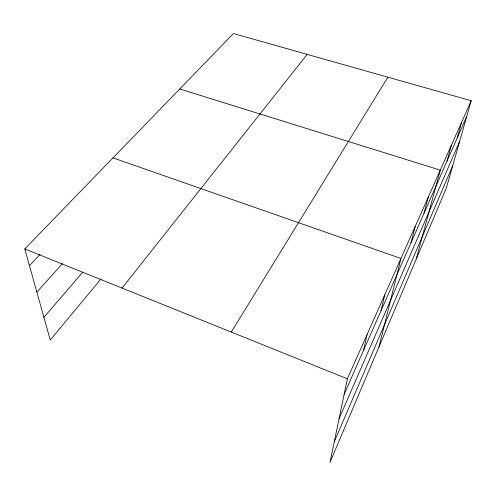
<?xml version="1.0" encoding="UTF-8"?>
<svg xmlns="http://www.w3.org/2000/svg" width="496" height="496" viewBox="0 0 496 496"><rect width="100%" height="100%" fill="white"/><g stroke="black" fill="none" stroke-linecap="round" stroke-linejoin="round"><path stroke-width="0.74" d="M471.2 100.725L347.367 378.801L329.952 462.458L446.375 188.015L471.2 100.725L233.455 33.542L24.8 248.924L50.257 340.051L100.986 278.913M363.494 350.467L367.071 334.546M381.009 310.756L384.84 294.643M378.981 346.884L400.948 258.472L112.995 157.889M411.035 242.68L415.202 226.467M423.993 213.299L428.271 197.129M416.268 258.98L440.287 170.134L179.757 88.976M446.983 161.181L451.385 145.216M457.225 137.956L461.658 122.146M334.236 441.862L452.712 165.745M339.041 418.798L459.625 141.428M344.119 394.388L466.748 116.368M231.297 332.066L387.884 77.178M122.047 288.083L307.198 54.38M43.902 317.31L82.795 272.161M36.859 292.088L62.471 263.593M29.475 265.658L40.033 254.429M24.8 248.924L347.367 378.801"/></g></svg>
